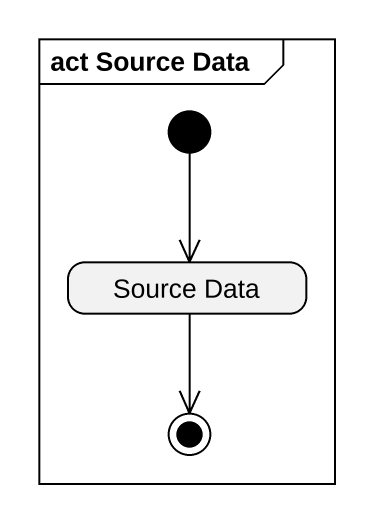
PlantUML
@startuml
mainframe act Source Data
hide empty description
state "Source Data" as Source_Data
[*] --> Source_Data
Source_Data --> [*]
@enduml
